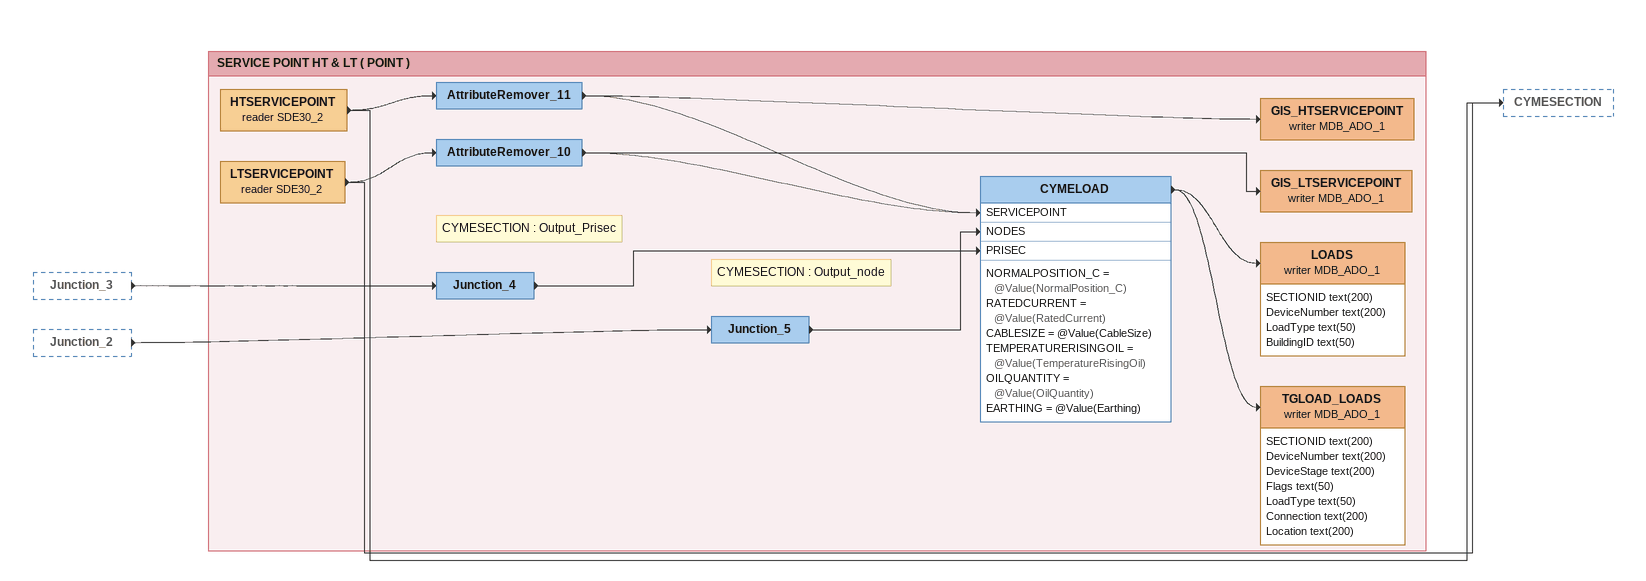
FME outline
Junction_3 [outside]
    -> Junction_4
Junction_2 [outside]
    -> Junction_5

Bookmark: SERVICE POINT HT & LT ( POINT )
HTSERVICEPOINT (reader SDE30_2)
    -> AttributeRemover_11
    -> CYMESECTION
AttributeRemover_11
    -> GIS_HTSERVICEPOINT (writer MDB_ADO_1)
    -> CYMELOAD [SERVICEPOINT]
GIS_HTSERVICEPOINT (writer MDB_ADO_1)
LTSERVICEPOINT (reader SDE30_2)
    -> AttributeRemover_10
    -> CYMESECTION
Note: CYMESECTION : Output_node
Junction_5
    -> CYMELOAD [NODES]
Note: CYMESECTION : Output_Prisec
Junction_4
    -> CYMELOAD [PRISEC]
AttributeRemover_10
    -> GIS_LTSERVICEPOINT (writer MDB_ADO_1)
    -> CYMELOAD [SERVICEPOINT]
GIS_LTSERVICEPOINT (writer MDB_ADO_1)
CYMELOAD
    NORMALPOSITION_C = @Value(NormalPosition_C)
    RATEDCURRENT = @Value(RatedCurrent)
    CABLESIZE = @Value(CableSize)
    TEMPERATURERISINGOIL = @Value(TemperatureRisingOil)
    OILQUANTITY = @Value(OilQuantity)
    EARTHING = @Value(Earthing)
    -> TGLOAD_LOADS (writer MDB_ADO_1)
    -> LOADS (writer MDB_ADO_1)
LOADS (writer MDB_ADO_1)
    attributes: SECTIONID text(200), DeviceNumber text(200), LoadType text(50), BuildingID text(50)
TGLOAD_LOADS (writer MDB_ADO_1)
    attributes: SECTIONID text(200), DeviceNumber text(200), DeviceStage text(200), Flags text(50), LoadType text(50), Connection text(200), Location text(200)
